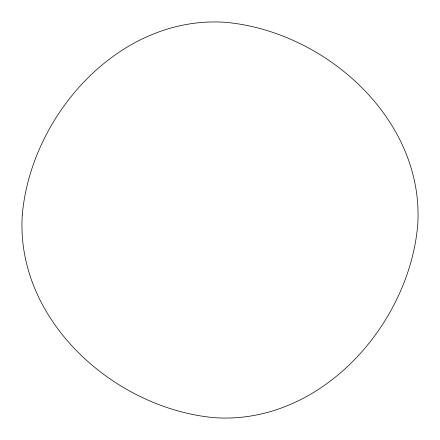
<?xml version="1.0" encoding="UTF-8"?>
<svg xmlns="http://www.w3.org/2000/svg" width="440" height="440" viewBox="0 0 440 440"><rect width="100%" height="100%" fill="white"/><g stroke="black" fill="none" stroke-linecap="round" stroke-linejoin="round"><path stroke-width="0.66" d="M22.28 214.957C15.395 320.601 114.829 408.98 214.957 417.72C320.601 424.606 408.98 325.171 417.72 225.044C424.606 119.4 325.171 31.02 225.044 22.28C119.4 15.395 31.02 114.829 22.28 214.957"/></g></svg>
